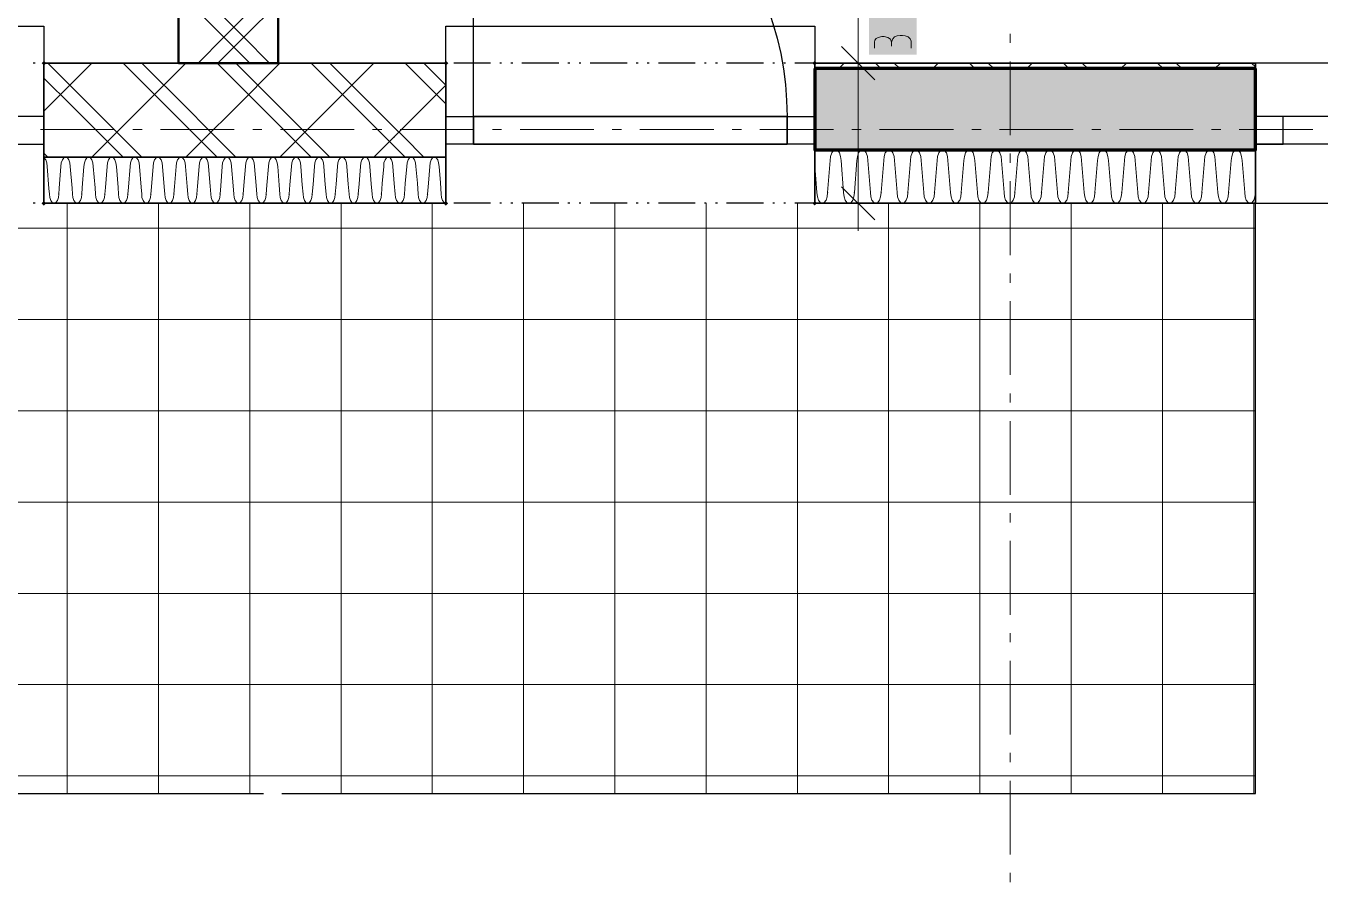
# Model space of a CAD drawing. Header units: millimetres. Extents: x 0 to 594, y 0 to 420.
# Drawn here: x 452.65 to 488.63, y 119.21 to 143 of the extents above; entities that cross this region are included whole.
import ezdxf

# ---------------------------------------------------------------- set-up
doc = ezdxf.new("R2010")
doc.units = ezdxf.units.MM
doc.header["$LTSCALE"] = 8
for name, color, linetype in [('PDF_Dvere', 7, 'Continuous'), ('PDF_Koty delkove', 7, 'Continuous'), ('PDF_Obecne 0.25', 7, 'Continuous'), ('PDF_Okna', 7, 'Continuous'), ('PDF_Osy hlavni', 7, 'Continuous'), ('PDF_Srafy', 7, 'Continuous'), ('PDF_Steny akusticke', 7, 'Continuous'), ('PDF_Steny obvodove nosne', 7, 'Continuous'), ('PDF_Steny sendvic', 7, 'Continuous'), ('PDF_Zatepleni', 7, 'Continuous')]:
    doc.layers.add(name, color=color, linetype=linetype)

msp = doc.modelspace()

# ---------------------------------------------------------------- linework, layer by layer
at = {"layer": 'PDF_Dvere', "lineweight": 25}
msp.add_lwpolyline([(465.098, 140.483), (465.098, 149.196, -0.414213), (473.81, 140.483)], format="xyb", dxfattribs=at)
for points in [[(452.388, 139.714), (453.156, 139.714), (453.156, 140.483), (452.388, 140.483)], [(465.098, 139.714), (464.329, 139.714), (464.329, 140.483), (465.098, 140.483)], [(465.098, 139.714), (465.098, 140.483)], [(474.579, 139.714), (473.81, 139.714), (473.81, 140.483), (474.579, 140.483)], [(473.81, 139.714), (473.81, 140.483)]]:
    msp.add_lwpolyline(points, close=True, dxfattribs=at)
for points in [[(473.81, 140.483), (465.098, 140.483), (473.81, 140.483)], [(473.81, 139.714), (465.098, 139.714), (473.81, 139.714)]]:
    msp.add_lwpolyline(points, dxfattribs=at)
at = {"layer": 'PDF_Koty delkove', "lineweight": 18}
for points in [[(475.786, 138.074), (475.786, 141.969), (475.786, 142.597), (475.786, 156.704), (475.786, 175.381), (475.786, 181.641), (475.786, 183.789), (475.786, 189.939), (475.786, 191.425), (475.786, 192.307), (475.786, 198.6), (475.786, 201.344), (475.786, 206.167), (475.786, 211.601), (475.786, 216.087), (475.786, 217.306), (475.786, 224.02), (475.786, 225.557), (475.786, 228.325), (475.786, 236.012)], [(476.238, 142.384), (476.238, 142.549), (476.254, 142.604), (476.289, 142.658), (476.34, 142.686), (476.442, 142.713), (476.51, 142.713), (476.613, 142.686), (476.681, 142.631), (476.715, 142.549), (476.715, 142.439)], [(477.228, 142.644), (477.176, 142.699), (477.091, 142.726), (477.023, 142.74), (476.954, 142.74), (476.869, 142.726), (476.801, 142.699), (476.75, 142.644), (476.715, 142.549)], [(477.263, 142.384), (477.263, 142.576), (477.228, 142.644)], [(476.247, 141.508), (475.324, 142.431)], [(476.554, 141.969), (475.786, 141.969), (475.017, 141.969)], [(476.247, 137.613), (475.324, 138.536)], [(476.554, 138.074), (475.786, 138.074), (475.017, 138.074)], [(475.786, 138.074), (475.786, 137.306)]]:
    msp.add_lwpolyline(points, dxfattribs=at)
at = {"layer": 'PDF_Koty delkove', "color": 7, "lineweight": 18, "true_color": 0xffffff, "transparency": 33554559}
msp.add_solid([(477.416, 142.203), (477.416, 144.208), (476.084, 142.203), (476.084, 144.208)], dxfattribs=at)
at = {"layer": 'PDF_Obecne 0.25', "lineweight": 25}
for points in [[(442.907, 141.969), (442.907, 142.994), (453.156, 142.994), (453.156, 141.969)], [(464.329, 141.969), (464.329, 142.994), (474.579, 142.994), (474.579, 141.969)], [(438.243, 138.074), (438.243, 121.675), (459.256, 121.675)], [(459.769, 121.675), (486.827, 121.675), (486.827, 138.074)]]:
    msp.add_lwpolyline(points, dxfattribs=at)
at = {"layer": 'PDF_Okna', "lineweight": 25}
for points in [[(501.177, 141.969), (486.827, 141.969)], [(501.177, 140.483), (486.827, 140.483)], [(501.177, 139.714), (486.827, 139.714)], [(486.827, 138.074), (501.177, 138.074)]]:
    msp.add_lwpolyline(points, dxfattribs=at)
msp.add_lwpolyline([(486.827, 139.714), (487.596, 139.714), (487.596, 140.483), (486.827, 140.483)], close=True, dxfattribs=at)
at = {"layer": 'PDF_Osy hlavni', "lineweight": 18}
for points in [[(480.011, 142.531), (480.011, 142.787)], [(480.011, 139.968), (480.011, 142.018)], [(455.115, 140.124), (453.065, 140.124)], [(455.884, 140.124), (455.627, 140.124)], [(458.446, 140.124), (456.396, 140.124)], [(459.215, 140.124), (458.959, 140.124)], [(461.777, 140.124), (459.727, 140.124)], [(462.546, 140.124), (462.29, 140.124)], [(465.108, 140.124), (463.059, 140.124)], [(465.877, 140.124), (465.621, 140.124)], [(468.44, 140.124), (466.39, 140.124)], [(469.208, 140.124), (468.952, 140.124)], [(471.771, 140.124), (469.721, 140.124)], [(472.54, 140.124), (472.283, 140.124)], [(475.102, 140.124), (473.052, 140.124)], [(475.871, 140.124), (475.615, 140.124)], [(478.433, 140.124), (476.383, 140.124)], [(479.202, 140.124), (478.946, 140.124)], [(481.765, 140.124), (479.715, 140.124)], [(482.533, 140.124), (482.277, 140.124)], [(485.096, 140.124), (483.046, 140.124)], [(485.865, 140.124), (485.608, 140.124)], [(488.427, 140.124), (486.377, 140.124)], [(480.011, 139.2), (480.011, 139.456)], [(480.011, 136.637), (480.011, 138.687)], [(480.011, 135.868), (480.011, 136.125)], [(480.011, 133.306), (480.011, 135.356)], [(480.011, 132.537), (480.011, 132.793)], [(480.011, 129.975), (480.011, 132.025)], [(480.011, 129.206), (480.011, 129.462)], [(480.011, 126.643), (480.011, 128.693)], [(480.011, 125.875), (480.011, 126.131)], [(480.011, 123.312), (480.011, 125.362)], [(480.011, 122.543), (480.011, 122.8)], [(480.011, 119.981), (480.011, 122.031)], [(480.011, 119.212), (480.011, 119.468)]]:
    msp.add_lwpolyline(points, dxfattribs=at)
at = {"layer": 'PDF_Srafy', "lineweight": 9}
for points in [[(453.803, 138.074), (453.803, 134.846), (453.803, 129.773), (453.803, 124.699)], [(456.34, 138.074), (456.34, 137.383), (456.34, 132.309), (456.34, 127.236), (456.34, 122.162)], [(458.876, 138.074), (458.876, 134.846), (458.876, 129.773), (458.876, 124.699), (458.876, 121.675)], [(461.413, 138.074), (461.413, 137.383), (461.413, 132.309), (461.413, 127.236), (461.413, 122.162), (461.413, 121.675)], [(463.95, 138.074), (463.95, 134.846), (463.95, 129.773), (463.95, 124.699), (463.95, 121.675)], [(466.487, 138.074), (466.487, 137.383), (466.487, 132.309), (466.487, 127.236), (466.487, 122.162), (466.487, 121.675)], [(469.023, 138.074), (469.023, 134.846), (469.023, 129.773), (469.023, 124.699), (469.023, 121.675)], [(471.56, 138.074), (471.56, 137.383)], [(474.097, 138.074), (474.097, 134.846)], [(476.634, 138.074), (476.634, 137.383), (476.634, 132.309)], [(479.17, 138.074), (479.17, 134.846), (479.17, 129.773)], [(481.707, 138.074), (481.707, 137.383), (481.707, 132.309), (481.707, 127.236)], [(484.244, 138.074), (484.244, 134.846), (484.244, 129.773), (484.244, 124.699)], [(486.78, 138.074), (486.78, 137.383), (486.78, 132.309), (486.78, 127.236), (486.78, 122.162), (486.78, 121.675)], [(486.827, 137.383), (486.78, 137.383), (481.707, 137.383), (476.633, 137.383), (471.56, 137.383), (466.487, 137.383), (461.413, 137.383), (456.34, 137.383), (451.266, 137.383)], [(471.56, 137.383), (471.56, 132.309), (471.56, 127.236), (471.56, 122.162), (471.56, 121.675)], [(453.803, 134.846), (448.73, 134.846), (443.656, 134.846), (438.583, 134.846), (438.243, 134.846)], [(486.827, 134.846), (484.244, 134.846), (479.17, 134.846), (474.097, 134.846), (469.023, 134.846), (463.95, 134.846), (458.876, 134.846), (453.803, 134.846)], [(474.097, 134.846), (474.097, 129.773), (474.097, 124.699), (474.097, 121.675)], [(456.34, 132.309), (451.266, 132.309), (446.193, 132.309), (441.119, 132.309), (438.243, 132.309)], [(486.827, 132.309), (486.78, 132.309), (481.707, 132.309), (476.633, 132.309), (471.56, 132.309), (466.487, 132.309), (461.413, 132.309), (456.34, 132.309)], [(476.634, 132.309), (476.634, 127.236), (476.634, 122.162), (476.634, 121.675)], [(458.876, 129.773), (453.803, 129.773), (448.73, 129.773), (443.656, 129.773), (438.583, 129.773), (438.243, 129.773)], [(486.827, 129.773), (484.244, 129.773), (479.17, 129.773), (474.097, 129.773), (469.023, 129.773), (463.95, 129.773), (458.876, 129.773)], [(479.17, 129.773), (479.17, 124.699), (479.17, 121.675)], [(461.413, 127.236), (456.34, 127.236), (451.266, 127.236), (446.193, 127.236), (441.119, 127.236), (438.243, 127.236)], [(486.827, 127.236), (486.78, 127.236), (481.707, 127.236), (476.633, 127.236), (471.56, 127.236), (466.487, 127.236), (461.413, 127.236)], [(481.707, 127.236), (481.707, 122.162), (481.707, 121.675)], [(463.95, 124.699), (458.876, 124.699), (453.803, 124.699), (448.73, 124.699), (443.656, 124.699), (438.583, 124.699), (438.243, 124.699)], [(453.803, 124.699), (453.803, 121.675)], [(486.827, 124.699), (484.244, 124.699), (479.17, 124.699), (474.097, 124.699), (469.023, 124.699), (463.95, 124.699)], [(484.244, 124.699), (484.244, 121.675)], [(486.827, 122.162), (486.78, 122.162), (481.707, 122.162), (476.633, 122.162), (471.56, 122.162), (466.487, 122.162), (461.413, 122.162), (456.34, 122.162), (451.266, 122.162), (446.193, 122.162), (441.119, 122.162), (438.243, 122.162)], [(456.34, 122.162), (456.34, 121.675)]]:
    msp.add_lwpolyline(points, dxfattribs=at)
at = {"layer": 'PDF_Steny akusticke', "lineweight": 50}
msp.add_lwpolyline([(457.051, 189.939), (456.898, 189.939), (456.898, 141.969), (459.665, 141.969), (459.665, 189.939), (459.511, 189.939)], dxfattribs=at)
at = {"layer": 'PDF_Steny akusticke', "lineweight": 9}
for points in [[(458.712, 142.687), (458.435, 142.964), (456.898, 144.501)], [(458.158, 142.687), (456.898, 143.948)], [(458.435, 142.964), (459.665, 144.194)], [(458.712, 142.687), (459.665, 143.64)], [(458.158, 142.687), (458.435, 142.964)], [(457.441, 141.969), (458.158, 142.687)], [(457.994, 141.969), (458.435, 142.41), (458.712, 142.687)], [(458.435, 142.41), (458.158, 142.687)], [(459.429, 141.969), (458.712, 142.687)], [(458.876, 141.969), (458.435, 142.41)]]:
    msp.add_lwpolyline(points, dxfattribs=at)
at = {"layer": 'PDF_Steny obvodove nosne', "lineweight": 70}
for points in [[(486.827, 141.816), (474.579, 141.816)], [(474.579, 141.816), (474.579, 139.561), (486.827, 139.561), (486.827, 141.816)]]:
    msp.add_lwpolyline(points, dxfattribs=at)
at = {"layer": 'PDF_Steny obvodove nosne', "color": 9, "lineweight": 9, "true_color": 0xc0c0c0, "transparency": 33554559}
msp.add_solid([(486.827, 141.816), (474.579, 141.816), (486.827, 139.561), (474.579, 139.561)], dxfattribs=at)
at = {"layer": 'PDF_Steny sendvic', "lineweight": 25}
for points in [[(452.911, 141.969), (452.86, 141.969)], [(465.57, 141.969), (464.545, 141.969)], [(465.877, 141.969), (465.826, 141.969)], [(466.185, 141.969), (466.133, 141.969)], [(467.466, 141.969), (466.441, 141.969)], [(467.773, 141.969), (467.722, 141.969)], [(468.081, 141.969), (468.03, 141.969)], [(469.362, 141.969), (468.337, 141.969)], [(469.67, 141.969), (469.618, 141.969)], [(469.977, 141.969), (469.926, 141.969)], [(471.258, 141.969), (470.233, 141.969)], [(471.566, 141.969), (471.515, 141.969)], [(471.873, 141.969), (471.822, 141.969)], [(473.155, 141.969), (472.13, 141.969)], [(473.462, 141.969), (473.411, 141.969)], [(473.77, 141.969), (473.718, 141.969)], [(474.579, 141.969), (474.026, 141.969)], [(452.911, 138.074), (452.86, 138.074)], [(465.57, 138.074), (464.545, 138.074)], [(465.877, 138.074), (465.826, 138.074)], [(466.185, 138.074), (466.133, 138.074)], [(467.466, 138.074), (466.441, 138.074)], [(467.773, 138.074), (467.722, 138.074)], [(468.081, 138.074), (468.03, 138.074)], [(469.362, 138.074), (468.337, 138.074)], [(469.67, 138.074), (469.618, 138.074)], [(469.977, 138.074), (469.926, 138.074)], [(471.258, 138.074), (470.233, 138.074)], [(471.566, 138.074), (471.515, 138.074)], [(471.873, 138.074), (471.822, 138.074)], [(473.155, 138.074), (472.13, 138.074)], [(473.462, 138.074), (473.411, 138.074)], [(473.77, 138.074), (473.718, 138.074)], [(474.579, 138.074), (474.026, 138.074)]]:
    msp.add_lwpolyline(points, dxfattribs=at)
at = {"layer": 'PDF_Steny sendvic', "lineweight": 9}
for points in [[(453.156, 140.637), (453.304, 140.785), (454.489, 141.969)], [(455.878, 139.356), (455.314, 139.919), (455.053, 140.181), (454.476, 140.758), (453.264, 141.969)], [(454.489, 139.356), (455.053, 139.919), (455.859, 140.726), (457.103, 141.969)], [(457.405, 139.919), (456.617, 140.708), (455.355, 141.969)], [(457.928, 139.919), (457.666, 140.181), (457.152, 140.695), (455.878, 141.969)], [(457.103, 139.356), (457.666, 139.919), (458.413, 140.666), (459.716, 141.969)], [(460.019, 139.919), (459.293, 140.646), (457.969, 141.969)], [(461.105, 139.356), (460.541, 139.919), (460.28, 140.181), (459.828, 140.633), (458.492, 141.969)], [(459.716, 139.356), (460.28, 139.919), (460.967, 140.607), (462.33, 141.969)], [(462.632, 139.919), (461.969, 140.583), (460.582, 141.969)], [(463.719, 139.356), (463.155, 139.919), (462.894, 140.181), (462.504, 140.571), (461.105, 141.969)], [(464.329, 140.837), (463.196, 141.969)], [(464.329, 141.36), (463.719, 141.969)], [(475.245, 141.816), (475.399, 141.969)], [(476.419, 141.816), (476.265, 141.969)], [(476.941, 141.816), (476.788, 141.969)], [(477.859, 141.816), (478.012, 141.969)], [(479.032, 141.816), (478.879, 141.969)], [(479.555, 141.816), (479.401, 141.969)], [(480.472, 141.816), (480.626, 141.969)], [(481.646, 141.816), (481.492, 141.969)], [(482.169, 141.816), (482.015, 141.969)], [(483.086, 141.816), (483.24, 141.969)], [(484.26, 141.816), (484.106, 141.969)], [(484.783, 141.816), (484.629, 141.969)], [(485.7, 141.816), (485.854, 141.969)], [(485.854, 141.969), (485.854, 141.969)], [(486.827, 141.862), (486.72, 141.969)], [(454.791, 139.919), (453.941, 140.77), (453.156, 141.554)], [(462.33, 139.356), (462.894, 139.919), (463.522, 140.547), (464.329, 141.354)], [(455.053, 139.658), (454.791, 139.919)], [(455.355, 139.356), (455.053, 139.658)], [(457.666, 139.658), (457.405, 139.919)], [(457.969, 139.356), (457.666, 139.658)], [(458.492, 139.356), (457.928, 139.919)], [(460.28, 139.658), (460.019, 139.919)], [(460.582, 139.356), (460.28, 139.658)], [(462.894, 139.658), (462.632, 139.919)], [(463.196, 139.356), (462.894, 139.658)], [(453.264, 139.356), (453.156, 139.463)], [(453.247, 139.099), (453.237, 139.198), (453.209, 139.282), (453.167, 139.337), (453.156, 139.343)], [(453.745, 139.356), (453.709, 139.337), (453.668, 139.282), (453.64, 139.198), (453.63, 139.099)], [(453.887, 139.099), (453.878, 139.198), (453.85, 139.282), (453.808, 139.337), (453.772, 139.356)], [(454.386, 139.356), (454.35, 139.337), (454.308, 139.282), (454.28, 139.198), (454.27, 139.099)], [(454.528, 139.099), (454.518, 139.198), (454.49, 139.282), (454.449, 139.337), (454.413, 139.356)], [(455.026, 139.356), (454.991, 139.337), (454.949, 139.282), (454.921, 139.198), (454.911, 139.099)], [(455.169, 139.099), (455.159, 139.198), (455.131, 139.282), (455.089, 139.337), (455.053, 139.356)], [(455.667, 139.356), (455.631, 139.337), (455.589, 139.282), (455.562, 139.198), (455.552, 139.099)], [(455.809, 139.099), (455.799, 139.198), (455.772, 139.282), (455.73, 139.337), (455.694, 139.356)], [(456.308, 139.356), (456.272, 139.337), (456.23, 139.282), (456.202, 139.198), (456.192, 139.099)], [(456.45, 139.099), (456.44, 139.198), (456.412, 139.282), (456.37, 139.337), (456.335, 139.356)], [(456.948, 139.356), (456.912, 139.337), (456.871, 139.282), (456.843, 139.198), (456.833, 139.099)], [(457.09, 139.099), (457.081, 139.198), (457.053, 139.282), (457.011, 139.337), (456.975, 139.356)], [(457.589, 139.356), (457.553, 139.337), (457.511, 139.282), (457.483, 139.198), (457.474, 139.099)], [(457.731, 139.099), (457.721, 139.198), (457.693, 139.282), (457.652, 139.337), (457.616, 139.356)], [(458.229, 139.356), (458.194, 139.337), (458.152, 139.282), (458.124, 139.198), (458.114, 139.099)], [(458.372, 139.099), (458.362, 139.198), (458.334, 139.282), (458.292, 139.337), (458.256, 139.356)], [(458.87, 139.356), (458.834, 139.337), (458.793, 139.282), (458.765, 139.198), (458.755, 139.099)], [(459.012, 139.099), (459.003, 139.198), (458.975, 139.282), (458.933, 139.337), (458.897, 139.356)], [(459.511, 139.356), (459.475, 139.337), (459.433, 139.282), (459.405, 139.198), (459.395, 139.099)], [(459.653, 139.099), (459.643, 139.198), (459.615, 139.282), (459.573, 139.337), (459.538, 139.356)], [(460.151, 139.356), (460.116, 139.337), (460.074, 139.282), (460.046, 139.198), (460.036, 139.099)], [(460.256, 139.282), (460.214, 139.337), (460.178, 139.356)], [(460.294, 139.099), (460.284, 139.198), (460.256, 139.282)], [(460.792, 139.356), (460.756, 139.337), (460.714, 139.282), (460.686, 139.198), (460.677, 139.099)], [(460.934, 139.099), (460.924, 139.198), (460.896, 139.282), (460.855, 139.337), (460.819, 139.356)], [(461.433, 139.356), (461.397, 139.337), (461.355, 139.282), (461.327, 139.198), (461.317, 139.099)], [(461.575, 139.099), (461.565, 139.198), (461.537, 139.282), (461.495, 139.337), (461.46, 139.356)], [(462.073, 139.356), (462.037, 139.337), (461.996, 139.282), (461.968, 139.198), (461.958, 139.099)], [(462.215, 139.099), (462.206, 139.198), (462.178, 139.282), (462.136, 139.337), (462.1, 139.356)], [(462.714, 139.356), (462.678, 139.337), (462.636, 139.282), (462.608, 139.198), (462.599, 139.099)], [(462.856, 139.099), (462.846, 139.198), (462.818, 139.282), (462.777, 139.337), (462.741, 139.356)], [(463.354, 139.356), (463.319, 139.337), (463.277, 139.282), (463.249, 139.198), (463.239, 139.099)], [(463.497, 139.099), (463.487, 139.198), (463.459, 139.282), (463.417, 139.337), (463.381, 139.356)], [(463.995, 139.356), (463.959, 139.337), (463.917, 139.282), (463.89, 139.198), (463.88, 139.099)], [(464.137, 139.099), (464.127, 139.198), (464.1, 139.282), (464.058, 139.337), (464.022, 139.356)], [(453.31, 138.331), (453.297, 138.489), (453.247, 139.099)], [(453.63, 139.099), (453.58, 138.493), (453.566, 138.331)], [(453.63, 139.099), (453.63, 139.099)], [(453.951, 138.331), (453.937, 138.498), (453.887, 139.099)], [(454.27, 139.099), (454.221, 138.502), (454.207, 138.331)], [(454.27, 139.099), (454.27, 139.099)], [(454.591, 138.331), (454.577, 138.507), (454.528, 139.099)], [(454.911, 139.099), (454.863, 138.511), (454.848, 138.331)], [(454.911, 139.099), (454.911, 139.099)], [(455.232, 138.331), (455.217, 138.516), (455.169, 139.099)], [(455.552, 139.099), (455.504, 138.52), (455.488, 138.331)], [(455.552, 139.099), (455.552, 139.099)], [(455.873, 138.331), (455.857, 138.525), (455.809, 139.099)], [(456.192, 139.099), (456.145, 138.529), (456.129, 138.331)], [(456.192, 139.099), (456.192, 139.099)], [(456.513, 138.331), (456.496, 138.534), (456.45, 139.099)], [(456.833, 139.099), (456.787, 138.539), (456.77, 138.331)], [(456.833, 139.099), (456.833, 139.099)], [(457.154, 138.331), (457.136, 138.543), (457.09, 139.099)], [(457.474, 139.099), (457.428, 138.548), (457.41, 138.331)], [(457.474, 139.099), (457.474, 139.099)], [(457.795, 138.331), (457.776, 138.552), (457.731, 139.099)], [(458.114, 139.099), (458.069, 138.557), (458.051, 138.331)], [(458.114, 139.099), (458.114, 139.099)], [(458.435, 138.331), (458.416, 138.562), (458.372, 139.099)], [(458.755, 139.099), (458.711, 138.566), (458.691, 138.331)], [(458.755, 139.099), (458.755, 139.099)], [(459.076, 138.331), (459.056, 138.571), (459.012, 139.099)], [(459.395, 139.099), (459.352, 138.575), (459.332, 138.331)], [(459.395, 139.099), (459.395, 139.099)], [(459.716, 138.331), (459.696, 138.58), (459.653, 139.099)], [(460.036, 139.099), (459.993, 138.584), (459.973, 138.331)], [(460.036, 139.099), (460.036, 139.099)], [(460.357, 138.331), (460.336, 138.589), (460.294, 139.099)], [(460.677, 139.099), (460.635, 138.593), (460.613, 138.331)], [(460.677, 139.099), (460.677, 139.099)], [(460.934, 139.099), (460.976, 138.598), (460.998, 138.331), (461.007, 138.233), (461.035, 138.15), (461.077, 138.094), (461.126, 138.074)], [(461.317, 139.099), (461.276, 138.602), (461.254, 138.331)], [(461.317, 139.099), (461.317, 139.099)], [(461.575, 139.099), (461.615, 138.607), (461.638, 138.331), (461.648, 138.233), (461.676, 138.15), (461.717, 138.094), (461.766, 138.074)], [(461.958, 139.099), (461.918, 138.611), (461.894, 138.331)], [(461.958, 139.099), (461.958, 139.099)], [(462.215, 139.099), (462.255, 138.616), (462.279, 138.331), (462.289, 138.233), (462.316, 138.15), (462.358, 138.094), (462.407, 138.074)], [(462.599, 139.099), (462.559, 138.62), (462.535, 138.331)], [(462.599, 139.099), (462.599, 139.099)], [(462.856, 139.099), (462.895, 138.625), (462.919, 138.331), (462.929, 138.233), (462.957, 138.15), (462.999, 138.094), (463.048, 138.074)], [(463.239, 139.099), (463.2, 138.629), (463.176, 138.331)], [(463.239, 139.099), (463.239, 139.099)], [(463.497, 139.099), (463.535, 138.634), (463.56, 138.331), (463.57, 138.233), (463.598, 138.15), (463.639, 138.094), (463.688, 138.074)], [(463.88, 139.099), (463.842, 138.638), (463.816, 138.331)], [(463.88, 139.099), (463.88, 139.099)], [(464.137, 139.099), (464.175, 138.643), (464.201, 138.331), (464.21, 138.233), (464.238, 138.15), (464.28, 138.094), (464.329, 138.074)], [(453.31, 138.331), (453.32, 138.233), (453.348, 138.15), (453.389, 138.094), (453.438, 138.074)], [(453.438, 138.074), (453.487, 138.094), (453.529, 138.15), (453.557, 138.233), (453.566, 138.331)], [(453.951, 138.331), (453.961, 138.233), (453.988, 138.15), (454.03, 138.094), (454.079, 138.074)], [(454.079, 138.074), (454.128, 138.094), (454.17, 138.15), (454.197, 138.233), (454.207, 138.331)], [(454.591, 138.331), (454.601, 138.233), (454.629, 138.15), (454.671, 138.094), (454.72, 138.074)], [(454.72, 138.074), (454.769, 138.094), (454.81, 138.15), (454.838, 138.233), (454.848, 138.331)], [(455.232, 138.331), (455.242, 138.233), (455.27, 138.15), (455.311, 138.094), (455.36, 138.074)], [(455.36, 138.074), (455.409, 138.094), (455.451, 138.15), (455.479, 138.233), (455.488, 138.331)], [(455.873, 138.331), (455.882, 138.233), (455.91, 138.15), (455.952, 138.094), (456.001, 138.074)], [(456.001, 138.074), (456.05, 138.094), (456.091, 138.15), (456.119, 138.233), (456.129, 138.331)], [(456.513, 138.331), (456.523, 138.233), (456.551, 138.15), (456.592, 138.094), (456.641, 138.074)], [(456.69, 138.094), (456.732, 138.15), (456.76, 138.233), (456.77, 138.331)], [(457.154, 138.331), (457.164, 138.233), (457.191, 138.15), (457.233, 138.094), (457.282, 138.074)], [(457.282, 138.074), (457.331, 138.094), (457.373, 138.15), (457.4, 138.233), (457.41, 138.331)], [(457.795, 138.331), (457.804, 138.233), (457.832, 138.15), (457.874, 138.094), (457.923, 138.074)], [(457.923, 138.074), (457.972, 138.094), (458.013, 138.15), (458.041, 138.233), (458.051, 138.331)], [(458.435, 138.331), (458.445, 138.233), (458.473, 138.15), (458.514, 138.094), (458.563, 138.074)], [(458.563, 138.074), (458.612, 138.094), (458.654, 138.15), (458.682, 138.233), (458.691, 138.331)], [(459.076, 138.331), (459.086, 138.233), (459.113, 138.15), (459.155, 138.094), (459.204, 138.074)], [(459.204, 138.074), (459.253, 138.094), (459.294, 138.15), (459.322, 138.233), (459.332, 138.331)], [(459.716, 138.331), (459.726, 138.233), (459.754, 138.15), (459.795, 138.094), (459.844, 138.074)], [(459.844, 138.074), (459.894, 138.094), (459.935, 138.15), (459.963, 138.233), (459.973, 138.331)], [(460.357, 138.331), (460.367, 138.233), (460.395, 138.15), (460.436, 138.094), (460.485, 138.074)], [(460.485, 138.074), (460.534, 138.094), (460.576, 138.15), (460.603, 138.233), (460.613, 138.331)], [(461.126, 138.074), (461.175, 138.094), (461.216, 138.15), (461.244, 138.233), (461.254, 138.331)], [(461.766, 138.074), (461.815, 138.094), (461.857, 138.15), (461.885, 138.233), (461.894, 138.331)], [(462.407, 138.074), (462.456, 138.094), (462.498, 138.15), (462.525, 138.233), (462.535, 138.331)], [(463.048, 138.074), (463.097, 138.094), (463.138, 138.15), (463.166, 138.233), (463.176, 138.331)], [(463.688, 138.074), (463.737, 138.094), (463.779, 138.15), (463.807, 138.233), (463.816, 138.331)], [(456.641, 138.074), (456.69, 138.094)], [(461.126, 138.074), (461.126, 138.074)]]:
    msp.add_lwpolyline(points, dxfattribs=at)
at = {"layer": 'PDF_Steny sendvic', "lineweight": 35}
for points in [[(453.156, 139.356), (453.156, 139.714), (453.156, 140.483), (453.156, 141.969)], [(464.329, 141.969), (459.665, 141.969), (456.898, 141.969), (453.156, 141.969)], [(464.329, 141.969), (464.329, 140.483), (464.329, 139.714), (464.329, 139.356)], [(474.579, 141.816), (474.579, 141.969)], [(486.827, 141.969), (474.579, 141.969)], [(474.579, 141.816), (486.827, 141.816)], [(486.827, 141.969), (486.827, 141.816)], [(453.156, 139.356), (464.329, 139.356)], [(464.329, 139.356), (453.156, 139.356)], [(453.156, 138.074), (453.156, 139.356)], [(464.329, 139.356), (464.329, 138.074)], [(453.156, 138.074), (464.329, 138.074)]]:
    msp.add_lwpolyline(points, dxfattribs=at)
at = {"layer": 'PDF_Steny sendvic', "lineweight": 25, "transparency": 33554559}
for points in [[(453.22, 141.969), (453.156, 141.905), (453.156, 142.033), (453.092, 141.969)], [(464.393, 141.969), (464.329, 141.905), (464.329, 142.033), (464.265, 141.969)], [(474.643, 141.969), (474.579, 141.905), (474.579, 142.033), (474.515, 141.969)], [(453.22, 138.074), (453.156, 138.01), (453.156, 138.139), (453.092, 138.074)], [(464.393, 138.074), (464.329, 138.01), (464.329, 138.139), (464.265, 138.074)], [(474.643, 138.074), (474.579, 138.01), (474.579, 138.139), (474.515, 138.074)]]:
    msp.add_solid(points, dxfattribs=at)
at = {"layer": 'PDF_Steny sendvic', "lineweight": 9, "transparency": 33554559}
for points in [[(455.053, 139.896), (455.03, 139.919), (455.076, 139.919), (455.053, 139.943)], [(457.666, 139.896), (457.643, 139.919), (457.689, 139.919), (457.666, 139.943)], [(460.28, 139.896), (460.257, 139.919), (460.303, 139.919), (460.28, 139.943)], [(462.894, 139.896), (462.871, 139.919), (462.917, 139.919), (462.894, 139.943)], [(453.566, 138.308), (453.543, 138.331), (453.589, 138.331), (453.566, 138.354)], [(454.207, 138.308), (454.184, 138.331), (454.23, 138.331), (454.207, 138.354)], [(454.848, 138.308), (454.825, 138.331), (454.871, 138.331), (454.848, 138.354)], [(455.488, 138.308), (455.465, 138.331), (455.511, 138.331), (455.488, 138.354)], [(456.129, 138.308), (456.106, 138.331), (456.152, 138.331), (456.129, 138.354)], [(456.77, 138.308), (456.746, 138.331), (456.793, 138.331), (456.77, 138.354)], [(457.41, 138.308), (457.387, 138.331), (457.433, 138.331), (457.41, 138.354)], [(458.051, 138.308), (458.028, 138.331), (458.074, 138.331), (458.051, 138.354)], [(458.691, 138.308), (458.668, 138.331), (458.714, 138.331), (458.691, 138.354)], [(459.332, 138.308), (459.309, 138.331), (459.355, 138.331), (459.332, 138.354)], [(459.973, 138.308), (459.95, 138.331), (459.996, 138.331), (459.973, 138.354)], [(460.613, 138.308), (460.59, 138.331), (460.636, 138.331), (460.613, 138.354)], [(461.254, 138.308), (461.231, 138.331), (461.277, 138.331), (461.254, 138.354)], [(461.894, 138.308), (461.871, 138.331), (461.918, 138.331), (461.894, 138.354)], [(462.535, 138.308), (462.512, 138.331), (462.558, 138.331), (462.535, 138.354)], [(463.176, 138.308), (463.153, 138.331), (463.199, 138.331), (463.176, 138.354)], [(463.816, 138.308), (463.793, 138.331), (463.839, 138.331), (463.816, 138.354)]]:
    msp.add_solid(points, dxfattribs=at)
at = {"layer": 'PDF_Zatepleni', "lineweight": 35}
msp.add_lwpolyline([(486.827, 139.561), (474.579, 139.561), (474.579, 139.356), (474.579, 138.074), (486.827, 138.074), (486.827, 139.356)], close=True, dxfattribs=at)
at = {"layer": 'PDF_Zatepleni', "lineweight": 9}
for points in [[(475.011, 139.263), (474.937, 138.372)], [(475.145, 139.561), (475.103, 139.539), (475.055, 139.475), (475.022, 139.378), (475.011, 139.263)], [(475.011, 139.263), (475.011, 139.263)], [(475.31, 139.263), (475.298, 139.378), (475.266, 139.475), (475.218, 139.539), (475.176, 139.561)], [(475.383, 138.372), (475.31, 139.263)], [(475.754, 139.263), (475.681, 138.372)], [(475.888, 139.561), (475.846, 139.539), (475.798, 139.475), (475.766, 139.378), (475.754, 139.263)], [(475.754, 139.263), (475.754, 139.263)], [(476.053, 139.263), (476.042, 139.378), (476.009, 139.475), (475.961, 139.539), (475.919, 139.561)], [(476.126, 138.372), (476.053, 139.263)], [(476.497, 139.263), (476.424, 138.372)], [(476.631, 139.561), (476.589, 139.539), (476.541, 139.475), (476.509, 139.378), (476.497, 139.263)], [(476.497, 139.263), (476.497, 139.263)], [(476.796, 139.263), (476.785, 139.378), (476.752, 139.475), (476.704, 139.539), (476.662, 139.561)], [(476.87, 138.372), (476.796, 139.263)], [(477.24, 139.263), (477.167, 138.372)], [(477.374, 139.561), (477.333, 139.539), (477.284, 139.475), (477.252, 139.378), (477.24, 139.263)], [(477.24, 139.263), (477.24, 139.263)], [(477.539, 139.263), (477.528, 139.378), (477.495, 139.475), (477.447, 139.539), (477.405, 139.561)], [(477.613, 138.372), (477.539, 139.263)], [(477.984, 139.263), (477.91, 138.372)], [(478.117, 139.561), (478.076, 139.539), (478.027, 139.475), (477.995, 139.378), (477.984, 139.263)], [(477.984, 139.263), (477.984, 139.263)], [(478.282, 139.263), (478.271, 139.378), (478.238, 139.475), (478.19, 139.539), (478.148, 139.561)], [(478.356, 138.372), (478.282, 139.263)], [(478.727, 139.263), (478.653, 138.372)], [(478.86, 139.561), (478.819, 139.539), (478.77, 139.475), (478.738, 139.378), (478.727, 139.263)], [(478.727, 139.263), (478.727, 139.263)], [(479.099, 138.372), (479.025, 139.263), (479.014, 139.378), (478.982, 139.475), (478.933, 139.539), (478.892, 139.561)], [(479.47, 139.263), (479.396, 138.372)], [(479.604, 139.561), (479.562, 139.539), (479.514, 139.475), (479.481, 139.378), (479.47, 139.263)], [(479.47, 139.263), (479.47, 139.263)], [(479.842, 138.372), (479.768, 139.263), (479.757, 139.378), (479.725, 139.475), (479.676, 139.539), (479.635, 139.561)], [(480.213, 139.263), (480.139, 138.372)], [(480.347, 139.561), (480.305, 139.539), (480.257, 139.475), (480.224, 139.378), (480.213, 139.263)], [(480.213, 139.263), (480.213, 139.263)], [(480.585, 138.372), (480.512, 139.263), (480.5, 139.378), (480.468, 139.475), (480.419, 139.539), (480.378, 139.561)], [(480.956, 139.263), (480.882, 138.372)], [(481.09, 139.561), (481.048, 139.539), (481, 139.475), (480.967, 139.378), (480.956, 139.263)], [(480.956, 139.263), (480.956, 139.263)], [(481.328, 138.372), (481.255, 139.263), (481.243, 139.378), (481.211, 139.475), (481.163, 139.539), (481.121, 139.561)], [(481.699, 139.263), (481.626, 138.372)], [(481.833, 139.561), (481.791, 139.539), (481.743, 139.475), (481.71, 139.378), (481.699, 139.263)], [(481.699, 139.263), (481.699, 139.263)], [(481.986, 139.378), (481.954, 139.475), (481.906, 139.539), (481.864, 139.561)], [(481.998, 139.263), (481.986, 139.378)], [(482.071, 138.372), (481.998, 139.263)], [(482.442, 139.263), (482.369, 138.372)], [(482.576, 139.561), (482.534, 139.539), (482.486, 139.475), (482.454, 139.378), (482.442, 139.263)], [(482.442, 139.263), (482.442, 139.263)], [(482.741, 139.263), (482.73, 139.378), (482.697, 139.475), (482.649, 139.539), (482.607, 139.561)], [(482.815, 138.372), (482.741, 139.263)], [(483.185, 139.263), (483.112, 138.372)], [(483.319, 139.561), (483.278, 139.539), (483.229, 139.475), (483.197, 139.378), (483.185, 139.263)], [(483.185, 139.263), (483.185, 139.263)], [(483.484, 139.263), (483.473, 139.378), (483.44, 139.475), (483.392, 139.539), (483.35, 139.561)], [(483.558, 138.372), (483.484, 139.263)], [(483.928, 139.263), (483.855, 138.372)], [(484.062, 139.561), (484.021, 139.539), (483.972, 139.475), (483.94, 139.378), (483.928, 139.263)], [(483.928, 139.263), (483.928, 139.263)], [(484.227, 139.263), (484.216, 139.378), (484.183, 139.475), (484.135, 139.539), (484.093, 139.561)], [(484.301, 138.372), (484.227, 139.263)], [(484.672, 139.263), (484.598, 138.372)], [(484.805, 139.561), (484.764, 139.539), (484.715, 139.475), (484.683, 139.378), (484.672, 139.263)], [(484.672, 139.263), (484.672, 139.263)], [(484.97, 139.263), (484.959, 139.378), (484.927, 139.475), (484.878, 139.539), (484.837, 139.561)], [(485.044, 138.372), (484.97, 139.263)], [(485.415, 139.263), (485.341, 138.372)], [(485.548, 139.561), (485.507, 139.539), (485.458, 139.475), (485.426, 139.378), (485.415, 139.263)], [(485.415, 139.263), (485.415, 139.263)], [(485.713, 139.263), (485.702, 139.378), (485.67, 139.475), (485.621, 139.539), (485.58, 139.561)], [(485.787, 138.372), (485.713, 139.263)], [(486.158, 139.263), (486.084, 138.372), (486.073, 138.258), (486.041, 138.162), (485.992, 138.097), (485.936, 138.074)], [(486.292, 139.561), (486.25, 139.539), (486.202, 139.475), (486.169, 139.378), (486.158, 139.263)], [(486.158, 139.263), (486.158, 139.263)], [(486.457, 139.263), (486.445, 139.378), (486.413, 139.475), (486.364, 139.539), (486.323, 139.561)], [(486.53, 138.372), (486.457, 139.263)], [(474.64, 138.372), (474.579, 139.117)], [(474.64, 138.372), (474.652, 138.258), (474.684, 138.162), (474.732, 138.097), (474.789, 138.074)], [(474.789, 138.074), (474.846, 138.097), (474.894, 138.162), (474.926, 138.258), (474.937, 138.372)], [(475.383, 138.372), (475.395, 138.258), (475.427, 138.162), (475.475, 138.097), (475.532, 138.074)], [(475.532, 138.074), (475.589, 138.097), (475.637, 138.162), (475.669, 138.258), (475.681, 138.372)], [(476.126, 138.372), (476.138, 138.258), (476.17, 138.162), (476.218, 138.097), (476.275, 138.074)], [(476.275, 138.074), (476.332, 138.097), (476.38, 138.162), (476.412, 138.258), (476.424, 138.372)], [(476.87, 138.372), (476.881, 138.258), (476.913, 138.162), (476.961, 138.097), (477.018, 138.074)], [(477.018, 138.074), (477.075, 138.097), (477.123, 138.162)], [(477.123, 138.162), (477.156, 138.258), (477.167, 138.372)], [(477.613, 138.372), (477.624, 138.258), (477.656, 138.162), (477.704, 138.097), (477.761, 138.074)], [(477.761, 138.074), (477.818, 138.097), (477.866, 138.162), (477.899, 138.258), (477.91, 138.372)], [(478.356, 138.372), (478.367, 138.258), (478.399, 138.162)], [(478.399, 138.162), (478.448, 138.097), (478.504, 138.074)], [(478.504, 138.074), (478.561, 138.097), (478.61, 138.162), (478.642, 138.258), (478.653, 138.372)], [(479.099, 138.372), (479.11, 138.258), (479.142, 138.162), (479.191, 138.097), (479.248, 138.074)], [(479.248, 138.074), (479.304, 138.097), (479.353, 138.162), (479.385, 138.258), (479.396, 138.372)], [(479.842, 138.372), (479.853, 138.258), (479.886, 138.162), (479.934, 138.097), (479.991, 138.074)], [(479.991, 138.074), (480.048, 138.097), (480.096, 138.162), (480.128, 138.258), (480.139, 138.372)], [(480.585, 138.372), (480.596, 138.258), (480.629, 138.162), (480.677, 138.097), (480.734, 138.074)], [(480.734, 138.074), (480.791, 138.097), (480.839, 138.162), (480.871, 138.258), (480.882, 138.372)], [(481.328, 138.372), (481.34, 138.258), (481.372, 138.162), (481.42, 138.097), (481.477, 138.074)], [(481.477, 138.074), (481.534, 138.097), (481.582, 138.162), (481.614, 138.258), (481.626, 138.372)], [(482.071, 138.372), (482.083, 138.258), (482.115, 138.162), (482.163, 138.097), (482.22, 138.074)], [(482.22, 138.074), (482.277, 138.097), (482.325, 138.162), (482.357, 138.258), (482.369, 138.372)], [(482.815, 138.372), (482.826, 138.258), (482.858, 138.162), (482.906, 138.097), (482.963, 138.074)], [(482.963, 138.074), (483.02, 138.097), (483.068, 138.162), (483.1, 138.258), (483.112, 138.372)], [(483.558, 138.372), (483.569, 138.258), (483.601, 138.162), (483.649, 138.097), (483.706, 138.074)], [(483.706, 138.074), (483.763, 138.097), (483.811, 138.162), (483.844, 138.258), (483.855, 138.372)], [(484.301, 138.372), (484.312, 138.258), (484.344, 138.162), (484.393, 138.097), (484.449, 138.074)], [(484.449, 138.074), (484.506, 138.097), (484.554, 138.162), (484.587, 138.258), (484.598, 138.372)], [(485.044, 138.372), (485.055, 138.258), (485.087, 138.162), (485.136, 138.097), (485.193, 138.074)], [(485.193, 138.074), (485.249, 138.097), (485.298, 138.162), (485.33, 138.258), (485.341, 138.372)], [(485.787, 138.372), (485.798, 138.258), (485.831, 138.162), (485.879, 138.097), (485.936, 138.074)], [(486.53, 138.372), (486.541, 138.258), (486.574, 138.162), (486.622, 138.097), (486.679, 138.074)], [(486.679, 138.074), (486.736, 138.097), (486.784, 138.162), (486.816, 138.258), (486.827, 138.372)]]:
    msp.add_lwpolyline(points, dxfattribs=at)
at = {"layer": 'PDF_Zatepleni', "lineweight": 9, "transparency": 33554559}
for points in [[(474.937, 138.349), (474.914, 138.372), (474.961, 138.372), (474.937, 138.395)], [(475.681, 138.349), (475.658, 138.372), (475.704, 138.372), (475.681, 138.395)], [(476.424, 138.349), (476.401, 138.372), (476.447, 138.372), (476.424, 138.395)], [(477.167, 138.349), (477.144, 138.372), (477.19, 138.372), (477.167, 138.395)], [(477.91, 138.349), (477.887, 138.372), (477.933, 138.372), (477.91, 138.395)], [(478.653, 138.349), (478.63, 138.372), (478.676, 138.372), (478.653, 138.395)], [(479.396, 138.349), (479.373, 138.372), (479.419, 138.372), (479.396, 138.395)], [(480.139, 138.349), (480.116, 138.372), (480.162, 138.372), (480.139, 138.395)], [(480.882, 138.349), (480.859, 138.372), (480.905, 138.372), (480.882, 138.395)], [(481.626, 138.349), (481.602, 138.372), (481.649, 138.372), (481.626, 138.395)], [(482.369, 138.349), (482.346, 138.372), (482.392, 138.372), (482.369, 138.395)], [(483.112, 138.349), (483.089, 138.372), (483.135, 138.372), (483.112, 138.395)], [(483.855, 138.349), (483.832, 138.372), (483.878, 138.372), (483.855, 138.395)], [(484.598, 138.349), (484.575, 138.372), (484.621, 138.372), (484.598, 138.395)], [(485.341, 138.349), (485.318, 138.372), (485.364, 138.372), (485.341, 138.395)], [(486.084, 138.349), (486.061, 138.372), (486.107, 138.372), (486.084, 138.395)], [(486.827, 138.349), (486.804, 138.372), (486.827, 138.395)]]:
    msp.add_solid(points, dxfattribs=at)

doc.saveas('drawing.dxf')
